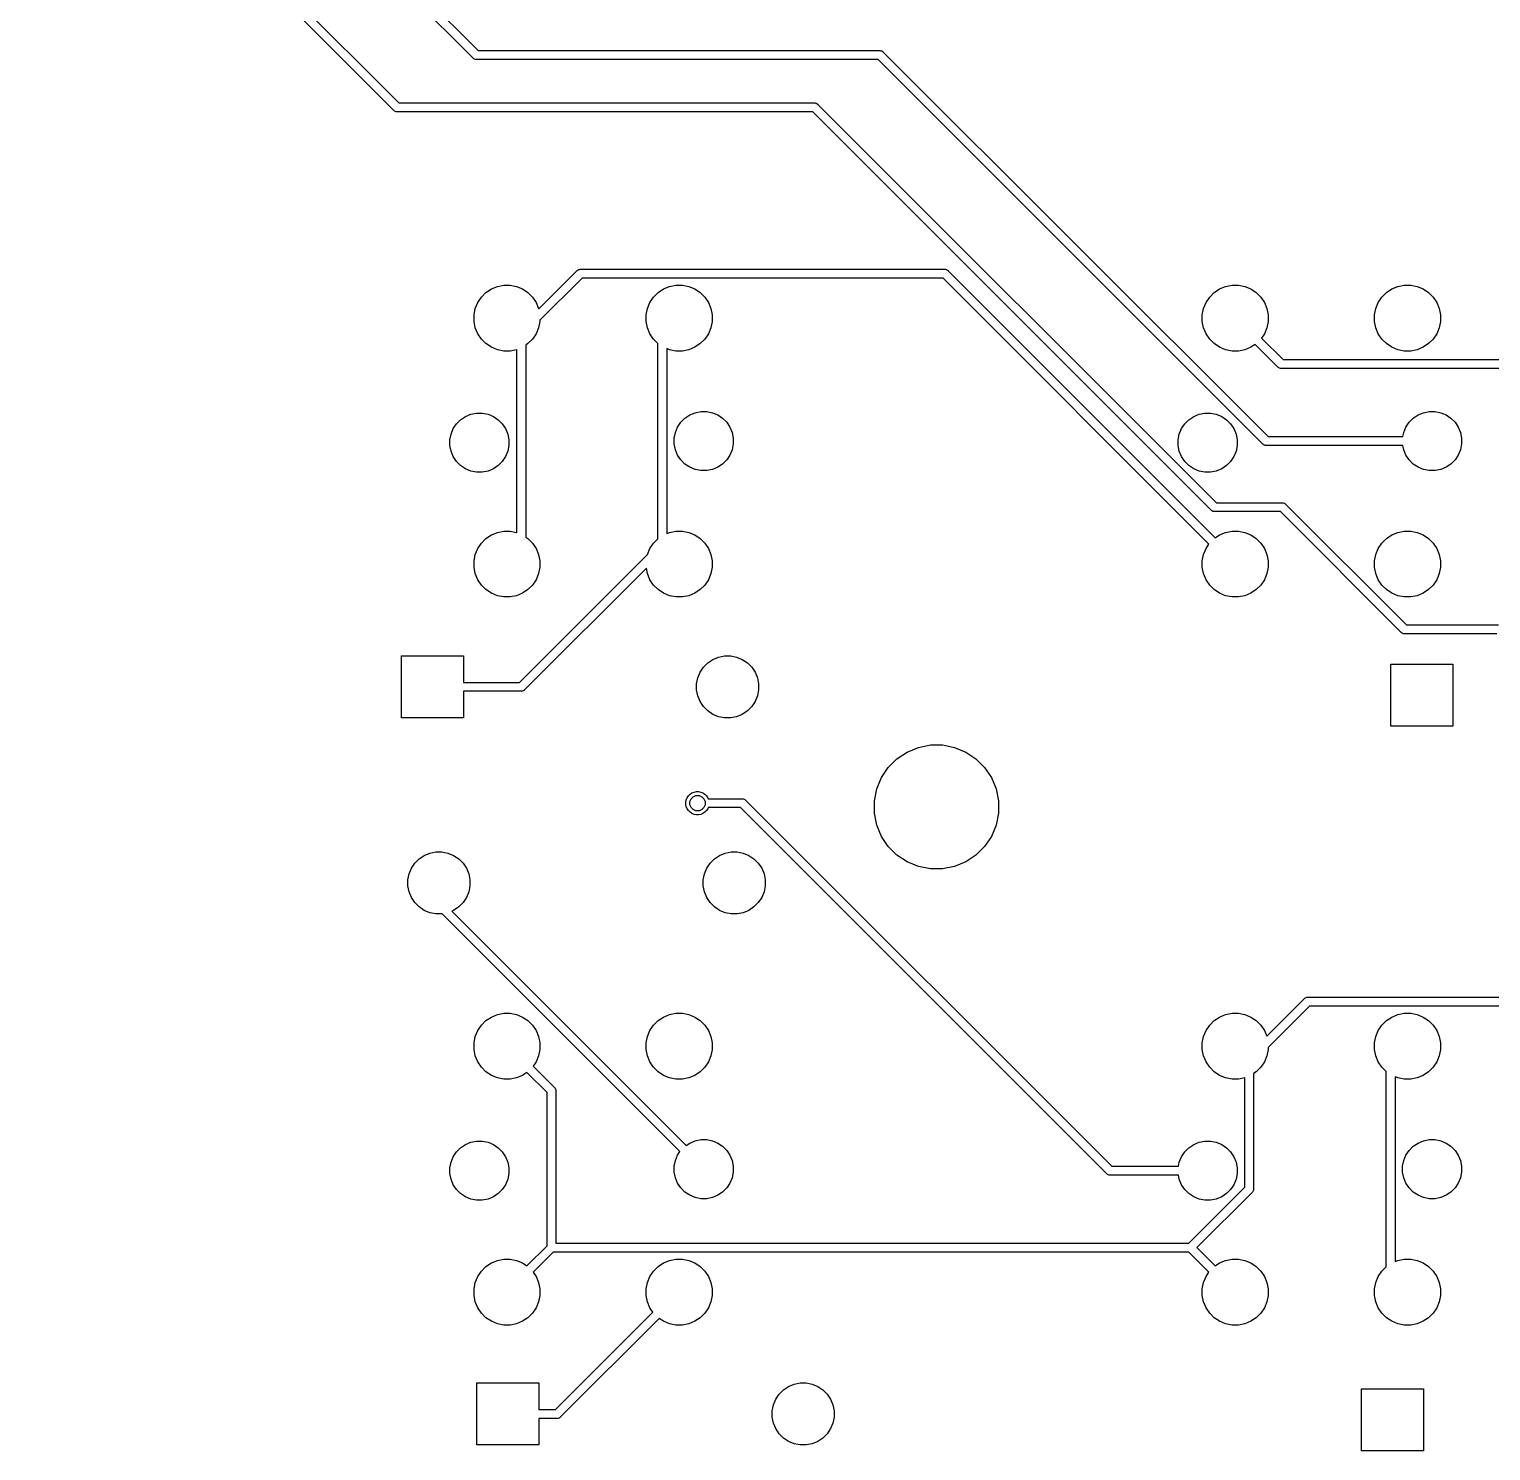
# Model space of a CAD drawing. Extents: x 68.9 to 167.8, y -146.3 to -49.
# Drawn here: x 81.56 to 119.28, y -139.35 to -102.65 of the extents above; entities that cross this region are included whole.
import ezdxf

# ---------------------------------------------------------------- set-up
doc = ezdxf.new("R2010")
doc.units = 0
doc.layers.add('BLACK', color=7, linetype='CONTINUOUS')

msp = doc.modelspace()

# ---------------------------------------------------------------- linework, layer by layer
at = {"layer": 'BLACK', "linetype": 'CONTINUOUS'}
for p, q in [((93.01, -103.396), (81.5565, -91.9425)), ((81.8029, -91.8656), (93.1421, -103.205)), ((90.9658, -104.747), (81.9199, -95.7015)), ((82.0815, -95.5399), (91.0979, -104.556)), ((93.1421, -103.205), (103.508, -103.205)), ((103.508, -103.205), (103.513, -103.204)), ((103.513, -103.204), (103.519, -103.205)), ((103.519, -103.205), (103.519, -103.205)), ((103.519, -103.205), (103.536, -103.206)), ((103.536, -103.206), (103.557, -103.213)), ((103.557, -103.213), (103.577, -103.224)), ((103.577, -103.224), (103.595, -103.238)), ((103.595, -103.238), (103.598, -103.242)), ((103.598, -103.242), (113.526, -113.17)), ((93.0136, -103.4), (93.01, -103.396)), ((93.031, -103.415), (93.0136, -103.4)), ((93.0508, -103.425), (93.031, -103.415)), ((93.0724, -103.432), (93.0508, -103.425)), ((93.0892, -103.433), (93.0724, -103.432)), ((93.0948, -103.434), (93.0892, -103.433)), ((93.0892, -103.433), (93.0892, -103.433)), ((93.1004, -103.433), (93.0948, -103.434)), ((103.466, -103.433), (93.1004, -103.433)), ((113.394, -113.361), (103.466, -103.433)), ((90.9694, -104.752), (90.9658, -104.747)), ((90.9737, -104.755), (90.9694, -104.752)), ((90.9787, -104.759), (90.9737, -104.755)), ((90.9737, -104.755), (90.9737, -104.755)), ((90.9868, -104.766), (90.9787, -104.759)), ((91.0066, -104.777), (90.9868, -104.766)), ((91.0282, -104.783), (91.0066, -104.777)), ((91.045, -104.785), (91.0282, -104.783)), ((91.0506, -104.785), (91.045, -104.785)), ((91.045, -104.785), (91.045, -104.785)), ((91.0562, -104.785), (91.0506, -104.785)), ((101.778, -104.785), (91.0562, -104.785)), ((91.0979, -104.556), (101.82, -104.556)), ((112.061, -115.068), (101.778, -104.785)), ((101.82, -104.556), (101.825, -104.556)), ((101.825, -104.556), (101.831, -104.556)), ((101.831, -104.556), (101.831, -104.556)), ((101.831, -104.556), (101.848, -104.558)), ((101.848, -104.558), (101.869, -104.564)), ((101.869, -104.564), (101.889, -104.575)), ((101.889, -104.575), (101.907, -104.589)), ((101.907, -104.589), (101.91, -104.594)), ((101.91, -104.594), (112.194, -114.877)), ((94.7049, -109.874), (95.6915, -108.888)), ((95.6915, -108.888), (95.6951, -108.883)), ((95.6951, -108.883), (95.6994, -108.88)), ((95.6994, -108.88), (95.7125, -108.869)), ((95.6994, -108.88), (95.6994, -108.88)), ((95.7125, -108.869), (95.7323, -108.858)), ((95.7323, -108.858), (95.7539, -108.852)), ((95.7539, -108.852), (95.7707, -108.85)), ((95.7707, -108.85), (95.7707, -108.85)), ((95.7707, -108.85), (95.7763, -108.85)), ((95.7763, -108.85), (95.7819, -108.85)), ((95.7819, -108.85), (105.181, -108.85)), ((105.181, -108.85), (105.186, -108.85)), ((105.186, -108.85), (105.192, -108.85)), ((105.192, -108.85), (105.192, -108.85)), ((105.192, -108.85), (105.209, -108.852)), ((105.209, -108.852), (105.23, -108.858)), ((105.23, -108.858), (105.25, -108.869)), ((105.25, -108.869), (105.268, -108.883)), ((105.268, -108.883), (105.271, -108.888)), ((105.271, -108.888), (112.165, -115.781)), ((93.3432, -109.449), (93.4824, -109.356)), ((93.4824, -109.356), (93.6371, -109.292)), ((93.6371, -109.292), (93.8013, -109.259)), ((93.8013, -109.259), (93.9687, -109.259)), ((93.9687, -109.259), (94.1329, -109.292)), ((94.1329, -109.292), (94.2876, -109.356)), ((94.2876, -109.356), (94.4268, -109.449)), ((95.8236, -109.079), (94.735, -110.167)), ((105.139, -109.079), (95.8236, -109.079)), ((97.7882, -109.449), (97.9274, -109.356)), ((97.9274, -109.356), (98.0821, -109.292)), ((98.0821, -109.292), (98.2463, -109.259)), ((98.2463, -109.259), (98.4137, -109.259)), ((98.4137, -109.259), (98.5779, -109.292)), ((98.5779, -109.292), (98.7326, -109.356)), ((98.7326, -109.356), (98.8718, -109.449)), ((112.003, -115.943), (105.139, -109.079)), ((112.139, -109.449), (112.278, -109.356)), ((112.278, -109.356), (112.433, -109.292)), ((112.433, -109.292), (112.597, -109.259)), ((112.597, -109.259), (112.765, -109.259)), ((112.765, -109.259), (112.929, -109.292)), ((112.929, -109.292), (113.084, -109.356)), ((113.084, -109.356), (113.223, -109.449)), ((116.584, -109.449), (116.723, -109.356)), ((116.723, -109.356), (116.878, -109.292)), ((116.878, -109.292), (117.042, -109.259)), ((117.042, -109.259), (117.21, -109.259)), ((117.21, -109.259), (117.374, -109.292)), ((117.374, -109.292), (117.529, -109.356)), ((117.529, -109.356), (117.668, -109.449)), ((93.0677, -109.861), (93.1317, -109.706)), ((93.1317, -109.706), (93.2248, -109.567)), ((93.2248, -109.567), (93.3432, -109.449)), ((94.4268, -109.449), (94.5452, -109.567)), ((94.5452, -109.567), (94.6383, -109.706)), ((94.6383, -109.706), (94.7023, -109.861)), ((97.5127, -109.861), (97.5767, -109.706)), ((97.5767, -109.706), (97.6698, -109.567)), ((97.6698, -109.567), (97.7882, -109.449)), ((98.8718, -109.449), (98.9902, -109.567)), ((98.9902, -109.567), (99.0833, -109.706)), ((99.0833, -109.706), (99.1473, -109.861)), ((111.864, -109.861), (111.928, -109.706)), ((111.928, -109.706), (112.021, -109.567)), ((112.021, -109.567), (112.139, -109.449)), ((113.223, -109.449), (113.341, -109.567)), ((113.341, -109.567), (113.434, -109.706)), ((113.434, -109.706), (113.498, -109.861)), ((116.309, -109.861), (116.373, -109.706)), ((116.373, -109.706), (116.466, -109.567)), ((116.466, -109.567), (116.584, -109.449)), ((117.668, -109.449), (117.786, -109.567)), ((117.786, -109.567), (117.879, -109.706)), ((117.879, -109.706), (117.943, -109.861)), ((93.035, -110.025), (93.0677, -109.861)), ((93.035, -110.193), (93.035, -110.025)), ((94.7023, -109.861), (94.7049, -109.874)), ((97.48, -110.025), (97.5127, -109.861)), ((97.48, -110.193), (97.48, -110.025)), ((99.1473, -109.861), (99.18, -110.025)), ((99.18, -110.025), (99.18, -110.193)), ((111.831, -110.025), (111.864, -109.861)), ((111.831, -110.193), (111.831, -110.025)), ((113.498, -109.861), (113.531, -110.025)), ((113.531, -110.025), (113.531, -110.193)), ((116.276, -110.025), (116.309, -109.861)), ((116.276, -110.193), (116.276, -110.025)), ((117.943, -109.861), (117.976, -110.025)), ((117.976, -110.025), (117.976, -110.193)), ((93.0677, -110.357), (93.035, -110.193)), ((93.1317, -110.512), (93.0677, -110.357)), ((93.2248, -110.651), (93.1317, -110.512)), ((94.6383, -110.512), (94.5452, -110.651)), ((94.7023, -110.357), (94.6383, -110.512)), ((94.735, -110.193), (94.7023, -110.357)), ((94.735, -110.167), (94.735, -110.193)), ((97.5127, -110.357), (97.48, -110.193)), ((97.5767, -110.512), (97.5127, -110.357)), ((97.6698, -110.651), (97.5767, -110.512)), ((99.0833, -110.512), (98.9902, -110.651)), ((99.1473, -110.357), (99.0833, -110.512)), ((99.18, -110.193), (99.1473, -110.357)), ((111.864, -110.357), (111.831, -110.193)), ((111.928, -110.512), (111.864, -110.357)), ((112.021, -110.651), (111.928, -110.512)), ((113.434, -110.512), (113.359, -110.625)), ((113.498, -110.357), (113.434, -110.512)), ((113.531, -110.193), (113.498, -110.357)), ((116.309, -110.357), (116.276, -110.193)), ((116.373, -110.512), (116.309, -110.357)), ((116.466, -110.651), (116.373, -110.512)), ((117.879, -110.512), (117.786, -110.651)), ((117.943, -110.357), (117.879, -110.512)), ((117.976, -110.193), (117.943, -110.357)), ((93.3432, -110.769), (93.2248, -110.651)), ((93.4824, -110.862), (93.3432, -110.769)), ((93.6371, -110.926), (93.4824, -110.862)), ((94.4268, -110.769), (94.3727, -110.805)), ((94.3727, -110.805), (94.3727, -115.763)), ((94.5452, -110.651), (94.4268, -110.769)), ((97.7833, -110.764), (97.6698, -110.651)), ((97.7833, -115.804), (97.7833, -110.764)), ((98.7326, -110.862), (98.5779, -110.926)), ((98.8718, -110.769), (98.7326, -110.862)), ((98.9902, -110.651), (98.8718, -110.769)), ((112.139, -110.769), (112.021, -110.651)), ((112.278, -110.862), (112.139, -110.769)), ((112.433, -110.926), (112.278, -110.862)), ((113.084, -110.862), (112.929, -110.926)), ((113.197, -110.787), (113.084, -110.862)), ((113.783, -111.373), (113.197, -110.787)), ((113.359, -110.625), (113.915, -111.182)), ((116.584, -110.769), (116.466, -110.651)), ((116.723, -110.862), (116.584, -110.769)), ((116.878, -110.926), (116.723, -110.862)), ((117.529, -110.862), (117.374, -110.926)), ((117.668, -110.769), (117.529, -110.862)), ((117.786, -110.651), (117.668, -110.769)), ((93.8013, -110.959), (93.6371, -110.926)), ((93.9687, -110.959), (93.8013, -110.959)), ((94.1329, -110.926), (93.9687, -110.959)), ((94.1441, -110.922), (94.1329, -110.926)), ((94.1441, -115.646), (94.1441, -110.922)), ((98.0821, -110.926), (98.0119, -110.897)), ((98.0119, -110.897), (98.0119, -115.671)), ((98.2463, -110.959), (98.0821, -110.926)), ((98.4137, -110.959), (98.2463, -110.959)), ((98.5779, -110.926), (98.4137, -110.959)), ((112.597, -110.959), (112.433, -110.926)), ((112.765, -110.959), (112.597, -110.959)), ((112.929, -110.926), (112.765, -110.959)), ((113.915, -111.182), (130.243, -111.182)), ((117.042, -110.959), (116.878, -110.926)), ((117.21, -110.959), (117.042, -110.959)), ((117.374, -110.926), (117.21, -110.959)), ((113.787, -111.377), (113.783, -111.373)), ((113.804, -111.391), (113.787, -111.377)), ((113.824, -111.402), (113.804, -111.391)), ((113.845, -111.409), (113.824, -111.402)), ((113.862, -111.41), (113.845, -111.409)), ((113.868, -111.411), (113.862, -111.41)), ((113.862, -111.41), (113.862, -111.41)), ((113.874, -111.41), (113.868, -111.411)), ((130.284, -111.41), (113.874, -111.41)), ((92.5821, -112.838), (92.6883, -112.732)), ((92.6883, -112.732), (92.8131, -112.649)), ((92.8131, -112.649), (92.9517, -112.591)), ((92.9517, -112.591), (93.099, -112.562)), ((93.099, -112.562), (93.249, -112.562)), ((93.249, -112.562), (93.3963, -112.591)), ((93.3963, -112.591), (93.5349, -112.649)), ((93.5349, -112.649), (93.6597, -112.732)), ((93.6597, -112.732), (93.7659, -112.838)), ((98.3731, -112.798), (98.4793, -112.692)), ((98.4793, -112.692), (98.6041, -112.609)), ((98.6041, -112.609), (98.7427, -112.551)), ((98.7427, -112.551), (98.8899, -112.522)), ((98.8899, -112.522), (99.04, -112.522)), ((99.04, -112.522), (99.1873, -112.551)), ((99.1873, -112.551), (99.3259, -112.609)), ((99.3259, -112.609), (99.4507, -112.692)), ((99.4507, -112.692), (99.5569, -112.798)), ((111.378, -112.838), (111.484, -112.732)), ((111.484, -112.732), (111.609, -112.649)), ((111.609, -112.649), (111.748, -112.591)), ((111.748, -112.591), (111.895, -112.562)), ((111.895, -112.562), (112.045, -112.562)), ((112.045, -112.562), (112.192, -112.591)), ((112.192, -112.591), (112.331, -112.649)), ((112.331, -112.649), (112.456, -112.732)), ((112.456, -112.732), (112.562, -112.838)), ((117.169, -112.798), (117.275, -112.692)), ((117.275, -112.692), (117.4, -112.609)), ((117.4, -112.609), (117.539, -112.551)), ((117.539, -112.551), (117.686, -112.522)), ((117.686, -112.522), (117.836, -112.522)), ((117.836, -112.522), (117.983, -112.551)), ((117.983, -112.551), (118.122, -112.609)), ((118.122, -112.609), (118.247, -112.692)), ((118.247, -112.692), (118.353, -112.798)), ((92.412, -113.249), (92.4413, -113.102)), ((92.4413, -113.102), (92.4987, -112.963)), ((92.4987, -112.963), (92.5821, -112.838)), ((93.7659, -112.838), (93.8493, -112.963)), ((93.8493, -112.963), (93.9067, -113.102)), ((93.9067, -113.102), (93.936, -113.249)), ((98.203, -113.209), (98.2323, -113.062)), ((98.2323, -113.062), (98.2897, -112.923)), ((98.2897, -112.923), (98.3731, -112.798)), ((99.5569, -112.798), (99.6403, -112.923)), ((99.6403, -112.923), (99.6977, -113.062)), ((99.6977, -113.062), (99.727, -113.209)), ((111.208, -113.249), (111.237, -113.102)), ((111.237, -113.102), (111.295, -112.963)), ((111.295, -112.963), (111.378, -112.838)), ((112.562, -112.838), (112.645, -112.963)), ((112.645, -112.963), (112.703, -113.102)), ((112.703, -113.102), (112.732, -113.249)), ((117.007, -113.17), (117.028, -113.062)), ((117.028, -113.062), (117.086, -112.923)), ((117.086, -112.923), (117.169, -112.798)), ((118.353, -112.798), (118.436, -112.923)), ((118.436, -112.923), (118.494, -113.062)), ((118.494, -113.062), (118.523, -113.209)), ((92.412, -113.399), (92.412, -113.249)), ((92.4413, -113.546), (92.412, -113.399)), ((93.936, -113.399), (93.9067, -113.546)), ((93.936, -113.249), (93.936, -113.399)), ((98.203, -113.359), (98.203, -113.209)), ((98.2323, -113.506), (98.203, -113.359)), ((98.2897, -113.645), (98.2323, -113.506)), ((99.6977, -113.506), (99.6403, -113.645)), ((99.727, -113.359), (99.6977, -113.506)), ((99.727, -113.209), (99.727, -113.359)), ((111.208, -113.399), (111.208, -113.249)), ((111.237, -113.546), (111.208, -113.399)), ((112.732, -113.399), (112.703, -113.546)), ((112.732, -113.249), (112.732, -113.399)), ((113.397, -113.365), (113.394, -113.361)), ((113.401, -113.369), (113.397, -113.365)), ((113.414, -113.379), (113.401, -113.369)), ((113.401, -113.369), (113.401, -113.369)), ((113.434, -113.39), (113.414, -113.379)), ((113.442, -113.392), (113.434, -113.39)), ((113.456, -113.397), (113.442, -113.392)), ((113.473, -113.398), (113.456, -113.397)), ((113.478, -113.399), (113.473, -113.398)), ((113.473, -113.398), (113.473, -113.398)), ((113.484, -113.398), (113.478, -113.399)), ((117.007, -113.398), (113.484, -113.398)), ((113.526, -113.17), (117.007, -113.17)), ((117.028, -113.506), (117.007, -113.398)), ((117.086, -113.645), (117.028, -113.506)), ((118.494, -113.506), (118.436, -113.645)), ((118.523, -113.359), (118.494, -113.506)), ((118.523, -113.209), (118.523, -113.359)), ((92.4987, -113.685), (92.4413, -113.546)), ((92.5821, -113.81), (92.4987, -113.685)), ((92.6883, -113.916), (92.5821, -113.81)), ((93.7659, -113.81), (93.6597, -113.916)), ((93.8493, -113.685), (93.7659, -113.81)), ((93.9067, -113.546), (93.8493, -113.685)), ((98.3731, -113.77), (98.2897, -113.645)), ((98.4793, -113.876), (98.3731, -113.77)), ((98.6041, -113.959), (98.4793, -113.876)), ((99.4507, -113.876), (99.3259, -113.959)), ((99.5569, -113.77), (99.4507, -113.876)), ((99.6403, -113.645), (99.5569, -113.77)), ((111.295, -113.685), (111.237, -113.546)), ((111.378, -113.81), (111.295, -113.685)), ((111.484, -113.916), (111.378, -113.81)), ((112.562, -113.81), (112.456, -113.916)), ((112.645, -113.685), (112.562, -113.81)), ((112.703, -113.546), (112.645, -113.685)), ((117.169, -113.77), (117.086, -113.645)), ((117.275, -113.876), (117.169, -113.77)), ((117.4, -113.959), (117.275, -113.876)), ((118.247, -113.876), (118.122, -113.959)), ((118.353, -113.77), (118.247, -113.876)), ((118.436, -113.645), (118.353, -113.77)), ((92.8131, -113.999), (92.6883, -113.916)), ((92.9517, -114.057), (92.8131, -113.999)), ((93.099, -114.086), (92.9517, -114.057)), ((93.249, -114.086), (93.099, -114.086)), ((93.3963, -114.057), (93.249, -114.086)), ((93.5349, -113.999), (93.3963, -114.057)), ((93.6597, -113.916), (93.5349, -113.999)), ((98.7427, -114.017), (98.6041, -113.959)), ((98.8899, -114.046), (98.7427, -114.017)), ((99.04, -114.046), (98.8899, -114.046)), ((99.1873, -114.017), (99.04, -114.046)), ((99.3259, -113.959), (99.1873, -114.017)), ((111.609, -113.999), (111.484, -113.916)), ((111.748, -114.057), (111.609, -113.999)), ((111.895, -114.086), (111.748, -114.057)), ((112.045, -114.086), (111.895, -114.086)), ((112.192, -114.057), (112.045, -114.086)), ((112.331, -113.999), (112.192, -114.057)), ((112.456, -113.916), (112.331, -113.999)), ((117.539, -114.017), (117.4, -113.959)), ((117.686, -114.046), (117.539, -114.017)), ((117.836, -114.046), (117.686, -114.046)), ((117.983, -114.017), (117.836, -114.046)), ((118.122, -113.959), (117.983, -114.017)), ((112.194, -114.877), (113.889, -114.877)), ((113.889, -114.877), (113.895, -114.877)), ((113.895, -114.877), (113.9, -114.877)), ((113.9, -114.877), (113.9, -114.877)), ((113.9, -114.877), (113.917, -114.879)), ((113.917, -114.879), (113.939, -114.885)), ((113.939, -114.885), (113.959, -114.896)), ((113.959, -114.896), (113.976, -114.91)), ((113.976, -114.91), (113.979, -114.915)), ((113.979, -114.915), (117.096, -118.031)), ((112.065, -115.073), (112.061, -115.068)), ((112.082, -115.087), (112.065, -115.073)), ((112.102, -115.098), (112.082, -115.087)), ((112.117, -115.102), (112.102, -115.098)), ((112.124, -115.104), (112.117, -115.102)), ((112.126, -115.104), (112.124, -115.104)), ((112.141, -115.106), (112.126, -115.104)), ((112.146, -115.106), (112.141, -115.106)), ((112.141, -115.106), (112.141, -115.106)), ((112.152, -115.106), (112.146, -115.106)), ((113.847, -115.106), (112.152, -115.106)), ((116.964, -118.223), (113.847, -115.106)), ((93.3432, -115.799), (93.4824, -115.706)), ((93.4824, -115.706), (93.6371, -115.642)), ((93.6371, -115.642), (93.8013, -115.609)), ((93.8013, -115.609), (93.9687, -115.609)), ((93.9687, -115.609), (94.1329, -115.642)), ((94.1329, -115.642), (94.1441, -115.646)), ((94.3727, -115.763), (94.4268, -115.799)), ((98.0119, -115.671), (98.0821, -115.642)), ((98.0821, -115.642), (98.2463, -115.609)), ((98.2463, -115.609), (98.4137, -115.609)), ((98.4137, -115.609), (98.5779, -115.642)), ((98.5779, -115.642), (98.7326, -115.706)), ((98.7326, -115.706), (98.8718, -115.799)), ((112.165, -115.781), (112.278, -115.706)), ((112.278, -115.706), (112.433, -115.642)), ((112.433, -115.642), (112.597, -115.609)), ((112.597, -115.609), (112.765, -115.609)), ((112.765, -115.609), (112.929, -115.642)), ((112.929, -115.642), (113.084, -115.706)), ((113.084, -115.706), (113.223, -115.799)), ((116.584, -115.799), (116.723, -115.706)), ((116.723, -115.706), (116.878, -115.642)), ((116.878, -115.642), (117.042, -115.609)), ((117.042, -115.609), (117.21, -115.609)), ((117.21, -115.609), (117.374, -115.642)), ((117.374, -115.642), (117.529, -115.706)), ((117.529, -115.706), (117.668, -115.799)), ((93.0677, -116.211), (93.1317, -116.056)), ((93.1317, -116.056), (93.2248, -115.917)), ((93.2248, -115.917), (93.3432, -115.799)), ((94.4268, -115.799), (94.5452, -115.917)), ((94.5452, -115.917), (94.6383, -116.056)), ((94.6383, -116.056), (94.7023, -116.211)), ((97.5127, -116.211), (97.5767, -116.056)), ((97.5767, -116.056), (97.6698, -115.917)), ((97.6698, -115.917), (97.7833, -115.804)), ((98.8718, -115.799), (98.9902, -115.917)), ((98.9902, -115.917), (99.0833, -116.056)), ((99.0833, -116.056), (99.1473, -116.211)), ((111.864, -116.211), (111.928, -116.056)), ((111.928, -116.056), (112.003, -115.943)), ((113.223, -115.799), (113.341, -115.917)), ((113.341, -115.917), (113.434, -116.056)), ((113.434, -116.056), (113.498, -116.211)), ((116.309, -116.211), (116.373, -116.056)), ((116.373, -116.056), (116.466, -115.917)), ((116.466, -115.917), (116.584, -115.799)), ((117.668, -115.799), (117.786, -115.917)), ((117.786, -115.917), (117.879, -116.056)), ((117.879, -116.056), (117.943, -116.211)), ((93.035, -116.375), (93.0677, -116.211)), ((93.035, -116.543), (93.035, -116.375)), ((93.0677, -116.707), (93.035, -116.543)), ((94.2102, -119.516), (97.5121, -116.214)), ((94.7023, -116.211), (94.735, -116.375)), ((94.735, -116.543), (94.7023, -116.707)), ((94.735, -116.375), (94.735, -116.543)), ((97.5121, -116.214), (97.5127, -116.211)), ((99.1473, -116.211), (99.18, -116.375)), ((99.18, -116.543), (99.1473, -116.707)), ((99.18, -116.375), (99.18, -116.543)), ((111.831, -116.375), (111.864, -116.211)), ((111.831, -116.543), (111.831, -116.375)), ((111.864, -116.707), (111.831, -116.543)), ((113.498, -116.211), (113.531, -116.375)), ((113.531, -116.543), (113.498, -116.707)), ((113.531, -116.375), (113.531, -116.543)), ((116.276, -116.375), (116.309, -116.211)), ((116.276, -116.543), (116.276, -116.375)), ((116.309, -116.707), (116.276, -116.543)), ((117.943, -116.211), (117.976, -116.375)), ((117.976, -116.543), (117.943, -116.707)), ((117.976, -116.375), (117.976, -116.543)), ((93.1317, -116.862), (93.0677, -116.707)), ((93.2248, -117.001), (93.1317, -116.862)), ((97.4844, -116.565), (94.3423, -119.707)), ((94.6383, -116.862), (94.5452, -117.001)), ((94.7023, -116.707), (94.6383, -116.862)), ((97.5127, -116.707), (97.4844, -116.565)), ((97.5767, -116.862), (97.5127, -116.707)), ((97.6698, -117.001), (97.5767, -116.862)), ((99.0833, -116.862), (98.9902, -117.001)), ((99.1473, -116.707), (99.0833, -116.862)), ((111.928, -116.862), (111.864, -116.707)), ((112.021, -117.001), (111.928, -116.862)), ((113.434, -116.862), (113.341, -117.001)), ((113.498, -116.707), (113.434, -116.862)), ((116.373, -116.862), (116.309, -116.707)), ((116.466, -117.001), (116.373, -116.862)), ((117.879, -116.862), (117.786, -117.001)), ((117.943, -116.707), (117.879, -116.862)), ((93.3432, -117.119), (93.2248, -117.001)), ((93.4824, -117.212), (93.3432, -117.119)), ((93.6371, -117.276), (93.4824, -117.212)), ((93.8013, -117.309), (93.6371, -117.276)), ((94.1329, -117.276), (93.9687, -117.309)), ((94.2876, -117.212), (94.1329, -117.276)), ((94.4268, -117.119), (94.2876, -117.212)), ((94.5452, -117.001), (94.4268, -117.119)), ((97.7882, -117.119), (97.6698, -117.001)), ((97.9274, -117.212), (97.7882, -117.119)), ((98.0821, -117.276), (97.9274, -117.212)), ((98.2463, -117.309), (98.0821, -117.276)), ((98.5779, -117.276), (98.4137, -117.309)), ((98.7326, -117.212), (98.5779, -117.276)), ((98.8718, -117.119), (98.7326, -117.212)), ((98.9902, -117.001), (98.8718, -117.119)), ((112.139, -117.119), (112.021, -117.001)), ((112.278, -117.212), (112.139, -117.119)), ((112.433, -117.276), (112.278, -117.212)), ((112.597, -117.309), (112.433, -117.276)), ((112.929, -117.276), (112.765, -117.309)), ((113.084, -117.212), (112.929, -117.276)), ((113.223, -117.119), (113.084, -117.212)), ((113.341, -117.001), (113.223, -117.119)), ((116.584, -117.119), (116.466, -117.001)), ((116.723, -117.212), (116.584, -117.119)), ((116.878, -117.276), (116.723, -117.212)), ((117.042, -117.309), (116.878, -117.276)), ((117.374, -117.276), (117.21, -117.309)), ((117.529, -117.212), (117.374, -117.276)), ((117.668, -117.119), (117.529, -117.212)), ((117.786, -117.001), (117.668, -117.119)), ((93.9687, -117.309), (93.8013, -117.309)), ((98.4137, -117.309), (98.2463, -117.309)), ((112.765, -117.309), (112.597, -117.309)), ((117.21, -117.309), (117.042, -117.309)), ((117.096, -118.031), (119.474, -118.031)), ((116.968, -118.227), (116.964, -118.223)), ((116.972, -118.23), (116.968, -118.227)), ((116.981, -118.238), (116.972, -118.23)), ((116.972, -118.23), (116.972, -118.23)), ((116.985, -118.241), (116.981, -118.238)), ((117.005, -118.252), (116.985, -118.241)), ((117.027, -118.258), (117.005, -118.252)), ((117.043, -118.26), (117.027, -118.258)), ((117.049, -118.261), (117.043, -118.26)), ((117.043, -118.26), (117.043, -118.26)), ((117.055, -118.26), (117.049, -118.261)), ((119.432, -118.26), (117.055, -118.26)), ((91.16, -120.43), (91.16, -118.83)), ((91.16, -118.83), (92.76, -118.83)), ((92.76, -118.83), (92.76, -119.516)), ((98.871, -119.251), (98.9586, -119.12)), ((98.9586, -119.12), (99.07, -119.009)), ((99.07, -119.009), (99.2011, -118.921)), ((99.2011, -118.921), (99.3466, -118.861)), ((99.3466, -118.861), (99.5012, -118.83)), ((99.5012, -118.83), (99.6588, -118.83)), ((99.6588, -118.83), (99.8134, -118.861)), ((99.8134, -118.861), (99.9589, -118.921)), ((99.9589, -118.921), (100.09, -119.009)), ((100.09, -119.009), (100.201, -119.12)), ((100.201, -119.12), (100.289, -119.251)), ((116.7, -120.64), (116.7, -119.04)), ((116.7, -119.04), (118.3, -119.04)), ((118.3, -119.04), (118.3, -120.64)), ((92.76, -119.516), (94.2102, -119.516)), ((98.78, -119.551), (98.8107, -119.397)), ((98.78, -119.709), (98.78, -119.551)), ((98.8107, -119.397), (98.871, -119.251)), ((100.289, -119.251), (100.349, -119.397)), ((100.349, -119.397), (100.38, -119.551)), ((100.38, -119.551), (100.38, -119.709)), ((94.2519, -119.744), (92.76, -119.744)), ((92.76, -119.744), (92.76, -120.43)), ((94.2575, -119.745), (94.2519, -119.744)), ((94.2631, -119.744), (94.2575, -119.745)), ((94.2799, -119.743), (94.2631, -119.744)), ((94.2631, -119.744), (94.2631, -119.744)), ((94.3015, -119.736), (94.2799, -119.743)), ((94.3213, -119.725), (94.3015, -119.736)), ((94.3387, -119.711), (94.3213, -119.725)), ((94.3423, -119.707), (94.3387, -119.711)), ((98.8107, -119.863), (98.78, -119.709)), ((98.871, -120.009), (98.8107, -119.863)), ((100.349, -119.863), (100.289, -120.009)), ((100.38, -119.709), (100.349, -119.863)), ((98.9586, -120.14), (98.871, -120.009)), ((99.07, -120.251), (98.9586, -120.14)), ((99.2011, -120.339), (99.07, -120.251)), ((100.09, -120.251), (99.9589, -120.339)), ((100.201, -120.14), (100.09, -120.251)), ((100.289, -120.009), (100.201, -120.14)), ((92.76, -120.43), (91.16, -120.43)), ((99.3466, -120.399), (99.2011, -120.339)), ((99.5012, -120.43), (99.3466, -120.399)), ((99.6588, -120.43), (99.5012, -120.43)), ((99.8134, -120.399), (99.6588, -120.43)), ((99.9589, -120.339), (99.8134, -120.399)), ((118.3, -120.64), (116.7, -120.64)), ((103.95, -121.487), (104.212, -121.312)), ((104.212, -121.312), (104.503, -121.191)), ((104.503, -121.191), (104.812, -121.13)), ((104.812, -121.13), (105.128, -121.13)), ((105.128, -121.13), (105.437, -121.191)), ((105.437, -121.191), (105.728, -121.312)), ((105.728, -121.312), (105.99, -121.487)), ((103.552, -121.972), (103.727, -121.71)), ((103.727, -121.71), (103.95, -121.487)), ((105.99, -121.487), (106.213, -121.71)), ((106.213, -121.71), (106.388, -121.972)), ((103.431, -122.263), (103.552, -121.972)), ((106.388, -121.972), (106.509, -122.263)), ((98.5023, -122.603), (98.5138, -122.545)), ((98.5138, -122.545), (98.5364, -122.49)), ((98.5364, -122.49), (98.5693, -122.441)), ((98.5693, -122.441), (98.6111, -122.399)), ((98.6111, -122.399), (98.6602, -122.366)), ((98.6602, -122.366), (98.7148, -122.344)), ((98.7148, -122.344), (98.7728, -122.332)), ((98.7728, -122.332), (98.8318, -122.332)), ((98.8318, -122.332), (98.8898, -122.344)), ((98.8898, -122.344), (98.9444, -122.366)), ((98.9444, -122.366), (98.9935, -122.399)), ((98.9935, -122.399), (99.0353, -122.441)), ((99.0353, -122.441), (99.0682, -122.49)), ((99.0682, -122.49), (99.0797, -122.518)), ((99.0797, -122.518), (99.9543, -122.518)), ((99.9543, -122.518), (99.9599, -122.517)), ((99.9599, -122.517), (99.9655, -122.518)), ((99.9655, -122.518), (99.9655, -122.518)), ((99.9655, -122.518), (99.9823, -122.519)), ((99.9823, -122.519), (100.004, -122.526)), ((100.004, -122.526), (100.024, -122.537)), ((100.024, -122.537), (100.041, -122.551)), ((100.041, -122.551), (100.045, -122.555)), ((100.045, -122.555), (109.495, -132.006)), ((103.37, -122.572), (103.431, -122.263)), ((103.37, -122.888), (103.37, -122.572)), ((106.509, -122.263), (106.57, -122.572)), ((106.57, -122.572), (106.57, -122.888)), ((98.5023, -122.662), (98.5023, -122.603)), ((98.5138, -122.72), (98.5023, -122.662)), ((98.5364, -122.774), (98.5138, -122.72)), ((98.5693, -122.823), (98.5364, -122.774)), ((98.6111, -122.865), (98.5693, -122.823)), ((98.6602, -122.898), (98.6111, -122.865)), ((98.7148, -122.921), (98.6602, -122.898)), ((98.7728, -122.932), (98.7148, -122.921)), ((98.8318, -122.932), (98.7728, -122.932)), ((98.8898, -122.921), (98.8318, -122.932)), ((98.9444, -122.898), (98.8898, -122.921)), ((98.9935, -122.865), (98.9444, -122.898)), ((99.0353, -122.823), (98.9935, -122.865)), ((99.0682, -122.774), (99.0353, -122.823)), ((99.0797, -122.746), (99.0682, -122.774)), ((99.9126, -122.746), (99.0797, -122.746)), ((109.363, -132.197), (99.9126, -122.746)), ((103.431, -123.197), (103.37, -122.888)), ((106.57, -122.888), (106.509, -123.197)), ((103.552, -123.488), (103.431, -123.197)), ((106.509, -123.197), (106.388, -123.488)), ((103.727, -123.75), (103.552, -123.488)), ((106.388, -123.488), (106.213, -123.75)), ((91.5086, -124.18), (91.62, -124.069)), ((91.62, -124.069), (91.7511, -123.981)), ((91.7511, -123.981), (91.8966, -123.921)), ((91.8966, -123.921), (92.0512, -123.89)), ((92.0512, -123.89), (92.2088, -123.89)), ((92.2088, -123.89), (92.3634, -123.921)), ((92.3634, -123.921), (92.5089, -123.981)), ((92.5089, -123.981), (92.64, -124.069)), ((92.64, -124.069), (92.7514, -124.18)), ((99.1286, -124.18), (99.24, -124.069)), ((99.24, -124.069), (99.3711, -123.981)), ((99.3711, -123.981), (99.5166, -123.921)), ((99.5166, -123.921), (99.6712, -123.89)), ((99.6712, -123.89), (99.8288, -123.89)), ((99.8288, -123.89), (99.9834, -123.921)), ((99.9834, -123.921), (100.129, -123.981)), ((100.129, -123.981), (100.26, -124.069)), ((100.26, -124.069), (100.371, -124.18)), ((103.95, -123.973), (103.727, -123.75)), ((104.212, -124.148), (103.95, -123.973)), ((105.99, -123.973), (105.728, -124.148)), ((106.213, -123.75), (105.99, -123.973)), ((91.33, -124.611), (91.3607, -124.457)), ((91.3607, -124.457), (91.421, -124.311)), ((91.421, -124.311), (91.5086, -124.18)), ((92.7514, -124.18), (92.839, -124.311)), ((92.839, -124.311), (92.8993, -124.457)), ((92.8993, -124.457), (92.93, -124.611)), ((98.95, -124.611), (98.9807, -124.457)), ((98.9807, -124.457), (99.041, -124.311)), ((99.041, -124.311), (99.1286, -124.18)), ((100.371, -124.18), (100.459, -124.311)), ((100.459, -124.311), (100.519, -124.457)), ((100.519, -124.457), (100.55, -124.611)), ((104.503, -124.269), (104.212, -124.148)), ((104.812, -124.33), (104.503, -124.269)), ((105.128, -124.33), (104.812, -124.33)), ((105.437, -124.269), (105.128, -124.33)), ((105.728, -124.148), (105.437, -124.269)), ((91.33, -124.769), (91.33, -124.611)), ((91.3607, -124.923), (91.33, -124.769)), ((92.93, -124.769), (92.8993, -124.923)), ((92.93, -124.611), (92.93, -124.769)), ((98.95, -124.769), (98.95, -124.611)), ((98.9807, -124.923), (98.95, -124.769)), ((100.55, -124.769), (100.519, -124.923)), ((100.55, -124.611), (100.55, -124.769)), ((91.421, -125.069), (91.3607, -124.923)), ((91.5086, -125.2), (91.421, -125.069)), ((91.62, -125.311), (91.5086, -125.2)), ((92.7514, -125.2), (92.64, -125.311)), ((92.839, -125.069), (92.7514, -125.2)), ((92.8993, -124.923), (92.839, -125.069)), ((99.041, -125.069), (98.9807, -124.923)), ((99.1286, -125.2), (99.041, -125.069)), ((99.24, -125.311), (99.1286, -125.2)), ((100.371, -125.2), (100.26, -125.311)), ((100.459, -125.069), (100.371, -125.2)), ((100.519, -124.923), (100.459, -125.069)), ((91.7511, -125.399), (91.62, -125.311)), ((91.8966, -125.459), (91.7511, -125.399)), ((92.0512, -125.49), (91.8966, -125.459)), ((92.2088, -125.49), (92.0512, -125.49)), ((92.2126, -125.489), (92.2088, -125.49)), ((98.3509, -131.628), (92.2126, -125.489)), ((92.5089, -125.399), (92.4641, -125.418)), ((92.4641, -125.418), (98.5125, -131.466)), ((92.64, -125.311), (92.5089, -125.399)), ((99.3711, -125.399), (99.24, -125.311)), ((99.5166, -125.459), (99.3711, -125.399)), ((99.6712, -125.49), (99.5166, -125.459)), ((99.8288, -125.49), (99.6712, -125.49)), ((99.9834, -125.459), (99.8288, -125.49)), ((100.129, -125.399), (99.9834, -125.459)), ((100.26, -125.311), (100.129, -125.399)), ((113.495, -128.648), (114.466, -127.677)), ((114.466, -127.677), (114.47, -127.673)), ((114.47, -127.673), (114.487, -127.659)), ((114.487, -127.659), (114.507, -127.648)), ((114.507, -127.648), (114.528, -127.641)), ((114.528, -127.641), (114.545, -127.64)), ((114.545, -127.64), (114.551, -127.639)), ((114.545, -127.64), (114.545, -127.64)), ((114.551, -127.639), (114.556, -127.64)), ((114.556, -127.64), (130.32, -127.64)), ((93.3432, -128.245), (93.4824, -128.152)), ((93.4824, -128.152), (93.6371, -128.088)), ((93.6371, -128.088), (93.8013, -128.055)), ((93.8013, -128.055), (93.9687, -128.055)), ((93.9687, -128.055), (94.1329, -128.088)), ((94.1329, -128.088), (94.2876, -128.152)), ((94.2876, -128.152), (94.4268, -128.245)), ((97.7882, -128.245), (97.9274, -128.152)), ((97.9274, -128.152), (98.0821, -128.088)), ((98.0821, -128.088), (98.2463, -128.055)), ((98.2463, -128.055), (98.4137, -128.055)), ((98.4137, -128.055), (98.5779, -128.088)), ((98.5779, -128.088), (98.7326, -128.152)), ((98.7326, -128.152), (98.8718, -128.245)), ((112.139, -128.245), (112.278, -128.152)), ((112.278, -128.152), (112.433, -128.088)), ((112.433, -128.088), (112.597, -128.055)), ((112.597, -128.055), (112.765, -128.055)), ((112.765, -128.055), (112.929, -128.088)), ((112.929, -128.088), (113.084, -128.152)), ((113.084, -128.152), (113.223, -128.245)), ((114.598, -127.868), (113.531, -128.935)), ((130.279, -127.868), (114.598, -127.868)), ((116.584, -128.245), (116.723, -128.152)), ((116.723, -128.152), (116.878, -128.088)), ((116.878, -128.088), (117.042, -128.055)), ((117.042, -128.055), (117.21, -128.055)), ((117.21, -128.055), (117.374, -128.088)), ((117.374, -128.088), (117.529, -128.152)), ((117.529, -128.152), (117.668, -128.245)), ((93.0677, -128.657), (93.1317, -128.502)), ((93.1317, -128.502), (93.2248, -128.363)), ((93.2248, -128.363), (93.3432, -128.245)), ((94.4268, -128.245), (94.5452, -128.363)), ((94.5452, -128.363), (94.6383, -128.502)), ((94.6383, -128.502), (94.7023, -128.657)), ((97.5127, -128.657), (97.5767, -128.502)), ((97.5767, -128.502), (97.6698, -128.363)), ((97.6698, -128.363), (97.7882, -128.245)), ((98.8718, -128.245), (98.9902, -128.363)), ((98.9902, -128.363), (99.0833, -128.502)), ((99.0833, -128.502), (99.1473, -128.657)), ((111.864, -128.657), (111.928, -128.502)), ((111.928, -128.502), (112.021, -128.363)), ((112.021, -128.363), (112.139, -128.245)), ((113.223, -128.245), (113.341, -128.363)), ((113.341, -128.363), (113.434, -128.502)), ((113.434, -128.502), (113.495, -128.648)), ((116.309, -128.657), (116.373, -128.502)), ((116.373, -128.502), (116.466, -128.363)), ((116.466, -128.363), (116.584, -128.245)), ((117.668, -128.245), (117.786, -128.363)), ((117.786, -128.363), (117.879, -128.502)), ((117.879, -128.502), (117.943, -128.657)), ((93.035, -128.821), (93.0677, -128.657)), ((93.035, -128.989), (93.035, -128.821)), ((93.0677, -129.153), (93.035, -128.989)), ((94.7023, -128.657), (94.735, -128.821)), ((94.735, -128.989), (94.7023, -129.153)), ((94.735, -128.821), (94.735, -128.989)), ((97.48, -128.821), (97.5127, -128.657)), ((97.48, -128.989), (97.48, -128.821)), ((97.5127, -129.153), (97.48, -128.989)), ((99.1473, -128.657), (99.18, -128.821)), ((99.18, -128.989), (99.1473, -129.153)), ((99.18, -128.821), (99.18, -128.989)), ((111.831, -128.821), (111.864, -128.657)), ((111.831, -128.989), (111.831, -128.821)), ((111.864, -129.153), (111.831, -128.989)), ((113.531, -128.989), (113.498, -129.153)), ((113.531, -128.935), (113.531, -128.989)), ((116.276, -128.821), (116.309, -128.657)), ((116.276, -128.989), (116.276, -128.821)), ((116.309, -129.153), (116.276, -128.989)), ((117.943, -128.657), (117.976, -128.821)), ((117.976, -128.989), (117.943, -129.153)), ((117.976, -128.821), (117.976, -128.989)), ((93.1317, -129.308), (93.0677, -129.153)), ((93.2248, -129.447), (93.1317, -129.308)), ((94.6383, -129.308), (94.5626, -129.421)), ((94.7023, -129.153), (94.6383, -129.308)), ((97.5767, -129.308), (97.5127, -129.153)), ((97.6698, -129.447), (97.5767, -129.308)), ((99.0833, -129.308), (98.9902, -129.447)), ((99.1473, -129.153), (99.0833, -129.308)), ((111.928, -129.308), (111.864, -129.153)), ((112.021, -129.447), (111.928, -129.308)), ((113.434, -129.308), (113.341, -129.447)), ((113.498, -129.153), (113.434, -129.308)), ((116.373, -129.308), (116.309, -129.153)), ((116.466, -129.447), (116.373, -129.308)), ((117.879, -129.308), (117.786, -129.447)), ((117.943, -129.153), (117.879, -129.308)), ((93.3432, -129.565), (93.2248, -129.447)), ((93.4824, -129.658), (93.3432, -129.565)), ((93.6371, -129.722), (93.4824, -129.658)), ((93.8013, -129.755), (93.6371, -129.722)), ((94.1329, -129.722), (93.9687, -129.755)), ((94.2876, -129.658), (94.1329, -129.722)), ((94.4009, -129.583), (94.2876, -129.658)), ((94.9203, -130.102), (94.4009, -129.583)), ((94.5626, -129.421), (95.1115, -129.97)), ((97.7882, -129.565), (97.6698, -129.447)), ((97.9274, -129.658), (97.7882, -129.565)), ((98.0821, -129.722), (97.9274, -129.658)), ((98.2463, -129.755), (98.0821, -129.722)), ((98.5779, -129.722), (98.4137, -129.755)), ((98.7326, -129.658), (98.5779, -129.722)), ((98.8718, -129.565), (98.7326, -129.658)), ((98.9902, -129.447), (98.8718, -129.565)), ((112.139, -129.565), (112.021, -129.447)), ((112.278, -129.658), (112.139, -129.565)), ((112.433, -129.722), (112.278, -129.658)), ((112.597, -129.755), (112.433, -129.722)), ((112.926, -129.723), (112.765, -129.755)), ((112.926, -132.549), (112.926, -129.723)), ((113.223, -129.565), (113.155, -129.611)), ((113.155, -129.611), (113.155, -132.591)), ((113.341, -129.447), (113.223, -129.565)), ((116.579, -129.56), (116.466, -129.447)), ((116.579, -134.6), (116.579, -129.56)), ((116.878, -129.722), (116.808, -129.693)), ((116.808, -129.693), (116.808, -134.467)), ((117.042, -129.755), (116.878, -129.722)), ((117.374, -129.722), (117.21, -129.755)), ((117.529, -129.658), (117.374, -129.722)), ((117.668, -129.565), (117.529, -129.658)), ((117.786, -129.447), (117.668, -129.565)), ((93.9687, -129.755), (93.8013, -129.755)), ((94.9203, -134.058), (94.9203, -130.102)), ((95.1115, -129.97), (95.1158, -129.973)), ((95.1158, -129.973), (95.1194, -129.978)), ((95.1194, -129.978), (95.1194, -129.978)), ((95.1194, -129.978), (95.1235, -129.983)), ((95.1235, -129.983), (95.1301, -129.991)), ((95.1301, -129.991), (95.1407, -130.011)), ((95.1407, -130.011), (95.1472, -130.032)), ((95.1472, -130.032), (95.1489, -130.049)), ((95.1489, -130.049), (95.1489, -130.049)), ((95.1489, -130.049), (95.1495, -130.055)), ((95.1495, -130.055), (95.1489, -130.06)), ((95.1489, -130.06), (95.1489, -133.991)), ((98.4137, -129.755), (98.2463, -129.755)), ((112.765, -129.755), (112.597, -129.755)), ((117.21, -129.755), (117.042, -129.755)), ((92.4987, -131.759), (92.5821, -131.634)), ((92.5821, -131.634), (92.6883, -131.528)), ((92.6883, -131.528), (92.8131, -131.445)), ((92.8131, -131.445), (92.9517, -131.387)), ((92.9517, -131.387), (93.099, -131.358)), ((93.099, -131.358), (93.249, -131.358)), ((93.249, -131.358), (93.3963, -131.387)), ((93.3963, -131.387), (93.5349, -131.445)), ((93.5349, -131.445), (93.6597, -131.528)), ((93.6597, -131.528), (93.7659, -131.634)), ((93.7659, -131.634), (93.8493, -131.759)), ((98.2897, -131.719), (98.3509, -131.628)), ((98.5125, -131.466), (98.6041, -131.405)), ((98.6041, -131.405), (98.7427, -131.347)), ((98.7427, -131.347), (98.8899, -131.318)), ((98.8899, -131.318), (99.04, -131.318)), ((99.04, -131.318), (99.1873, -131.347)), ((99.1873, -131.347), (99.3259, -131.405)), ((99.3259, -131.405), (99.4507, -131.488)), ((99.4507, -131.488), (99.5569, -131.594)), ((99.5569, -131.594), (99.6403, -131.719)), ((111.295, -131.759), (111.378, -131.634)), ((111.378, -131.634), (111.484, -131.528)), ((111.484, -131.528), (111.609, -131.445)), ((111.609, -131.445), (111.748, -131.387)), ((111.748, -131.387), (111.895, -131.358)), ((111.895, -131.358), (112.045, -131.358)), ((112.045, -131.358), (112.192, -131.387)), ((112.192, -131.387), (112.331, -131.445)), ((112.331, -131.445), (112.456, -131.528)), ((112.456, -131.528), (112.562, -131.634)), ((112.562, -131.634), (112.645, -131.759)), ((117.086, -131.719), (117.169, -131.594)), ((117.169, -131.594), (117.275, -131.488)), ((117.275, -131.488), (117.4, -131.405)), ((117.4, -131.405), (117.539, -131.347)), ((117.539, -131.347), (117.686, -131.318)), ((117.686, -131.318), (117.836, -131.318)), ((117.836, -131.318), (117.983, -131.347)), ((117.983, -131.347), (118.122, -131.405)), ((118.122, -131.405), (118.247, -131.488)), ((118.247, -131.488), (118.353, -131.594)), ((118.353, -131.594), (118.436, -131.719)), ((92.412, -132.045), (92.4413, -131.898)), ((92.4413, -131.898), (92.4987, -131.759)), ((93.8493, -131.759), (93.9067, -131.898)), ((93.9067, -131.898), (93.936, -132.045)), ((98.203, -132.005), (98.2323, -131.858)), ((98.203, -132.155), (98.203, -132.005)), ((98.2323, -131.858), (98.2897, -131.719)), ((99.6403, -131.719), (99.6977, -131.858)), ((99.6977, -131.858), (99.727, -132.005)), ((99.727, -132.005), (99.727, -132.155)), ((109.495, -132.006), (111.216, -132.006)), ((111.216, -132.006), (111.237, -131.898)), ((111.237, -131.898), (111.295, -131.759)), ((112.645, -131.759), (112.703, -131.898)), ((112.703, -131.898), (112.732, -132.045)), ((116.999, -132.005), (117.028, -131.858)), ((116.999, -132.155), (116.999, -132.005)), ((117.028, -131.858), (117.086, -131.719)), ((118.436, -131.719), (118.494, -131.858)), ((118.494, -131.858), (118.523, -132.005)), ((118.523, -132.005), (118.523, -132.155)), ((92.412, -132.195), (92.412, -132.045)), ((92.4413, -132.342), (92.412, -132.195)), ((92.4987, -132.481), (92.4413, -132.342)), ((93.9067, -132.342), (93.8493, -132.481)), ((93.936, -132.195), (93.9067, -132.342)), ((93.936, -132.045), (93.936, -132.195)), ((98.2323, -132.302), (98.203, -132.155)), ((98.2897, -132.441), (98.2323, -132.302)), ((99.6977, -132.302), (99.6403, -132.441)), ((99.727, -132.155), (99.6977, -132.302)), ((109.367, -132.201), (109.363, -132.197)), ((109.371, -132.205), (109.367, -132.201)), ((109.376, -132.209), (109.371, -132.205)), ((109.371, -132.205), (109.371, -132.205)), ((109.384, -132.215), (109.376, -132.209)), ((109.404, -132.226), (109.384, -132.215)), ((109.425, -132.233), (109.404, -132.226)), ((109.442, -132.234), (109.425, -132.233)), ((109.448, -132.235), (109.442, -132.234)), ((109.442, -132.234), (109.442, -132.234)), ((109.453, -132.234), (109.448, -132.235)), ((111.216, -132.234), (109.453, -132.234)), ((111.237, -132.342), (111.216, -132.234)), ((111.295, -132.481), (111.237, -132.342)), ((112.703, -132.342), (112.645, -132.481)), ((112.732, -132.195), (112.703, -132.342)), ((112.732, -132.045), (112.732, -132.195)), ((117.028, -132.302), (116.999, -132.155)), ((117.086, -132.441), (117.028, -132.302)), ((118.494, -132.302), (118.436, -132.441)), ((118.523, -132.155), (118.494, -132.302)), ((92.5821, -132.606), (92.4987, -132.481)), ((92.6883, -132.712), (92.5821, -132.606)), ((92.8131, -132.795), (92.6883, -132.712)), ((93.6597, -132.712), (93.5349, -132.795)), ((93.7659, -132.606), (93.6597, -132.712)), ((93.8493, -132.481), (93.7659, -132.606)), ((98.3731, -132.566), (98.2897, -132.441)), ((98.4793, -132.672), (98.3731, -132.566)), ((98.6041, -132.755), (98.4793, -132.672)), ((98.7427, -132.813), (98.6041, -132.755)), ((99.3259, -132.755), (99.1873, -132.813)), ((99.4507, -132.672), (99.3259, -132.755)), ((99.5569, -132.566), (99.4507, -132.672)), ((99.6403, -132.441), (99.5569, -132.566)), ((111.378, -132.606), (111.295, -132.481)), ((111.484, -132.712), (111.378, -132.606)), ((111.484, -133.991), (112.926, -132.549)), ((111.609, -132.795), (111.484, -132.712)), ((113.117, -132.681), (111.693, -134.105)), ((112.456, -132.712), (112.331, -132.795)), ((112.562, -132.606), (112.456, -132.712)), ((112.645, -132.481), (112.562, -132.606)), ((113.122, -132.678), (113.117, -132.681)), ((113.136, -132.66), (113.122, -132.678)), ((113.147, -132.64), (113.136, -132.66)), ((113.153, -132.619), (113.147, -132.64)), ((113.155, -132.602), (113.153, -132.619)), ((113.155, -132.591), (113.155, -132.596)), ((113.155, -132.596), (113.155, -132.602)), ((113.155, -132.602), (113.155, -132.602)), ((117.169, -132.566), (117.086, -132.441)), ((117.275, -132.672), (117.169, -132.566)), ((117.4, -132.755), (117.275, -132.672)), ((117.539, -132.813), (117.4, -132.755)), ((118.122, -132.755), (117.983, -132.813)), ((118.247, -132.672), (118.122, -132.755)), ((118.353, -132.566), (118.247, -132.672)), ((118.436, -132.441), (118.353, -132.566)), ((92.9517, -132.853), (92.8131, -132.795)), ((93.099, -132.882), (92.9517, -132.853)), ((93.249, -132.882), (93.099, -132.882)), ((93.3963, -132.853), (93.249, -132.882)), ((93.5349, -132.795), (93.3963, -132.853)), ((98.8899, -132.842), (98.7427, -132.813)), ((99.04, -132.842), (98.8899, -132.842)), ((99.1873, -132.813), (99.04, -132.842)), ((111.748, -132.853), (111.609, -132.795)), ((111.895, -132.882), (111.748, -132.853)), ((112.045, -132.882), (111.895, -132.882)), ((112.192, -132.853), (112.045, -132.882)), ((112.331, -132.795), (112.192, -132.853)), ((117.686, -132.842), (117.539, -132.813)), ((117.836, -132.842), (117.686, -132.842)), ((117.983, -132.813), (117.836, -132.842)), ((94.4009, -134.577), (94.9203, -134.058)), ((95.0819, -134.22), (94.5626, -134.739)), ((111.484, -134.22), (95.0819, -134.22)), ((95.1489, -133.991), (111.484, -133.991)), ((112.003, -134.739), (111.484, -134.22)), ((111.693, -134.105), (112.165, -134.577)), ((93.2248, -134.713), (93.3432, -134.595)), ((93.3432, -134.595), (93.4824, -134.502)), ((93.4824, -134.502), (93.6371, -134.438)), ((93.6371, -134.438), (93.8013, -134.405)), ((93.8013, -134.405), (93.9687, -134.405)), ((93.9687, -134.405), (94.1329, -134.438)), ((94.1329, -134.438), (94.2876, -134.502)), ((94.2876, -134.502), (94.4009, -134.577)), ((97.6698, -134.713), (97.7882, -134.595)), ((97.7882, -134.595), (97.9274, -134.502)), ((97.9274, -134.502), (98.0821, -134.438)), ((98.0821, -134.438), (98.2463, -134.405)), ((98.2463, -134.405), (98.4137, -134.405)), ((98.4137, -134.405), (98.5779, -134.438)), ((98.5779, -134.438), (98.7326, -134.502)), ((98.7326, -134.502), (98.8718, -134.595)), ((98.8718, -134.595), (98.9902, -134.713)), ((112.165, -134.577), (112.278, -134.502)), ((112.278, -134.502), (112.433, -134.438)), ((112.433, -134.438), (112.597, -134.405)), ((112.597, -134.405), (112.765, -134.405)), ((112.765, -134.405), (112.929, -134.438)), ((112.929, -134.438), (113.084, -134.502)), ((113.084, -134.502), (113.223, -134.595)), ((113.223, -134.595), (113.341, -134.713)), ((116.466, -134.713), (116.579, -134.6)), ((116.808, -134.467), (116.878, -134.438)), ((116.878, -134.438), (117.042, -134.405)), ((117.042, -134.405), (117.21, -134.405)), ((117.21, -134.405), (117.374, -134.438)), ((117.374, -134.438), (117.529, -134.502)), ((117.529, -134.502), (117.668, -134.595)), ((117.668, -134.595), (117.786, -134.713)), ((93.035, -135.171), (93.0677, -135.007)), ((93.0677, -135.007), (93.1317, -134.852)), ((93.1317, -134.852), (93.2248, -134.713)), ((94.5626, -134.739), (94.6383, -134.852)), ((94.6383, -134.852), (94.7023, -135.007)), ((94.7023, -135.007), (94.735, -135.171)), ((97.48, -135.171), (97.5127, -135.007)), ((97.5127, -135.007), (97.5767, -134.852)), ((97.5767, -134.852), (97.6698, -134.713)), ((98.9902, -134.713), (99.0833, -134.852)), ((99.0833, -134.852), (99.1473, -135.007)), ((99.1473, -135.007), (99.18, -135.171)), ((111.831, -135.171), (111.864, -135.007)), ((111.864, -135.007), (111.928, -134.852)), ((111.928, -134.852), (112.003, -134.739)), ((113.341, -134.713), (113.434, -134.852)), ((113.434, -134.852), (113.498, -135.007)), ((113.498, -135.007), (113.531, -135.171)), ((116.276, -135.171), (116.309, -135.007)), ((116.309, -135.007), (116.373, -134.852)), ((116.373, -134.852), (116.466, -134.713)), ((117.786, -134.713), (117.879, -134.852)), ((117.879, -134.852), (117.943, -135.007)), ((117.943, -135.007), (117.976, -135.171)), ((93.035, -135.339), (93.035, -135.171)), ((93.0677, -135.503), (93.035, -135.339)), ((94.735, -135.339), (94.7023, -135.503)), ((94.735, -135.171), (94.735, -135.339)), ((97.48, -135.339), (97.48, -135.171)), ((97.5127, -135.503), (97.48, -135.339)), ((99.18, -135.339), (99.1473, -135.503)), ((99.18, -135.171), (99.18, -135.339)), ((111.831, -135.339), (111.831, -135.171)), ((111.864, -135.503), (111.831, -135.339)), ((113.531, -135.339), (113.498, -135.503)), ((113.531, -135.171), (113.531, -135.339)), ((116.276, -135.339), (116.276, -135.171)), ((116.309, -135.503), (116.276, -135.339)), ((117.976, -135.339), (117.943, -135.503)), ((117.976, -135.171), (117.976, -135.339)), ((93.1317, -135.658), (93.0677, -135.503)), ((93.2248, -135.797), (93.1317, -135.658)), ((94.6383, -135.658), (94.5452, -135.797)), ((94.7023, -135.503), (94.6383, -135.658)), ((95.1377, -138.286), (97.6524, -135.771)), ((97.5767, -135.658), (97.5127, -135.503)), ((97.6524, -135.771), (97.5767, -135.658)), ((99.0833, -135.658), (98.9902, -135.797)), ((99.1473, -135.503), (99.0833, -135.658)), ((111.928, -135.658), (111.864, -135.503)), ((112.021, -135.797), (111.928, -135.658)), ((113.434, -135.658), (113.341, -135.797)), ((113.498, -135.503), (113.434, -135.658)), ((116.373, -135.658), (116.309, -135.503)), ((116.466, -135.797), (116.373, -135.658)), ((117.879, -135.658), (117.786, -135.797)), ((117.943, -135.503), (117.879, -135.658)), ((93.3432, -135.915), (93.2248, -135.797)), ((93.4824, -136.008), (93.3432, -135.915)), ((93.6371, -136.072), (93.4824, -136.008)), ((93.8013, -136.105), (93.6371, -136.072)), ((93.9687, -136.105), (93.8013, -136.105)), ((94.1329, -136.072), (93.9687, -136.105)), ((94.2876, -136.008), (94.1329, -136.072)), ((94.4268, -135.915), (94.2876, -136.008)), ((94.5452, -135.797), (94.4268, -135.915)), ((97.8141, -135.933), (95.2698, -138.477)), ((97.9274, -136.008), (97.8141, -135.933)), ((98.0821, -136.072), (97.9274, -136.008)), ((98.2463, -136.105), (98.0821, -136.072)), ((98.4137, -136.105), (98.2463, -136.105)), ((98.5779, -136.072), (98.4137, -136.105)), ((98.7326, -136.008), (98.5779, -136.072)), ((98.8718, -135.915), (98.7326, -136.008)), ((98.9902, -135.797), (98.8718, -135.915)), ((112.139, -135.915), (112.021, -135.797)), ((112.278, -136.008), (112.139, -135.915)), ((112.433, -136.072), (112.278, -136.008)), ((112.597, -136.105), (112.433, -136.072)), ((112.765, -136.105), (112.597, -136.105)), ((112.929, -136.072), (112.765, -136.105)), ((113.084, -136.008), (112.929, -136.072)), ((113.223, -135.915), (113.084, -136.008)), ((113.341, -135.797), (113.223, -135.915)), ((116.584, -135.915), (116.466, -135.797)), ((116.723, -136.008), (116.584, -135.915)), ((116.878, -136.072), (116.723, -136.008)), ((117.042, -136.105), (116.878, -136.072)), ((117.21, -136.105), (117.042, -136.105)), ((117.374, -136.072), (117.21, -136.105)), ((117.529, -136.008), (117.374, -136.072)), ((117.668, -135.915), (117.529, -136.008)), ((117.786, -135.797), (117.668, -135.915)), ((93.11, -139.2), (93.11, -137.6)), ((93.11, -137.6), (94.71, -137.6)), ((94.71, -137.6), (94.71, -138.286)), ((101.151, -137.691), (101.297, -137.631)), ((101.297, -137.631), (101.451, -137.6)), ((101.451, -137.6), (101.609, -137.6)), ((101.609, -137.6), (101.763, -137.631)), ((101.763, -137.631), (101.909, -137.691)), ((100.761, -138.167), (100.821, -138.021)), ((100.821, -138.021), (100.909, -137.89)), ((100.909, -137.89), (101.02, -137.779)), ((101.02, -137.779), (101.151, -137.691)), ((101.909, -137.691), (102.04, -137.779)), ((102.04, -137.779), (102.151, -137.89)), ((102.151, -137.89), (102.239, -138.021)), ((102.239, -138.021), (102.299, -138.167)), ((115.94, -139.35), (115.94, -137.75)), ((115.94, -137.75), (117.54, -137.75)), ((117.54, -137.75), (117.54, -139.35)), ((94.71, -138.286), (95.1377, -138.286)), ((100.73, -138.321), (100.761, -138.167)), ((100.73, -138.479), (100.73, -138.321)), ((102.299, -138.167), (102.33, -138.321)), ((102.33, -138.321), (102.33, -138.479)), ((95.1794, -138.514), (94.71, -138.514)), ((94.71, -138.514), (94.71, -139.2)), ((95.185, -138.515), (95.1794, -138.514)), ((95.1906, -138.514), (95.185, -138.515)), ((95.2074, -138.513), (95.1906, -138.514)), ((95.1906, -138.514), (95.1906, -138.514)), ((95.229, -138.506), (95.2074, -138.513)), ((95.2488, -138.495), (95.229, -138.506)), ((95.2662, -138.481), (95.2488, -138.495)), ((95.2698, -138.477), (95.2662, -138.481)), ((100.761, -138.633), (100.73, -138.479)), ((100.821, -138.779), (100.761, -138.633)), ((100.909, -138.91), (100.821, -138.779)), ((102.239, -138.779), (102.151, -138.91)), ((102.299, -138.633), (102.239, -138.779)), ((102.33, -138.479), (102.299, -138.633)), ((101.02, -139.021), (100.909, -138.91)), ((101.151, -139.109), (101.02, -139.021)), ((101.297, -139.169), (101.151, -139.109)), ((101.451, -139.2), (101.297, -139.169)), ((101.763, -139.169), (101.609, -139.2)), ((101.909, -139.109), (101.763, -139.169)), ((102.04, -139.021), (101.909, -139.109)), ((102.151, -138.91), (102.04, -139.021)), ((94.71, -139.2), (93.11, -139.2)), ((101.609, -139.2), (101.451, -139.2)), ((117.54, -139.35), (115.94, -139.35))]:
    msp.add_line(p, q, dxfattribs=at)
at = {"layer": 'BLACK'}
msp.add_circle((98.8023, -122.632), 0.2, dxfattribs=at)

doc.saveas('drawing.dxf')
